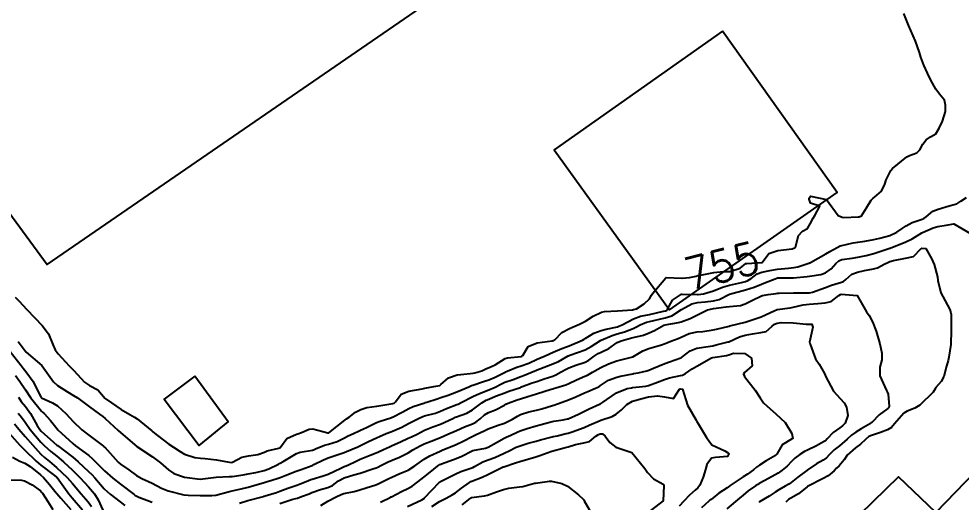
# Model space of a CAD drawing. Header units: metres. Extents: x 307586 to 320046, y 7427249 to 7434250.
# Drawn here: x 317912.1 to 318030.2, y 7430706 to 7430766.6 of the extents above; entities that cross this region are included whole.
import ezdxf
from ezdxf.enums import TextEntityAlignment as Align

# ---------------------------------------------------------------- set-up
doc = ezdxf.new("R2010")
doc.units = ezdxf.units.M
doc.header["$MEASUREMENT"] = 0
for name, color, linetype in [('Cotas', 45, 'Continuous'), ('Curvas de Nivel 1m', 11, 'Continuous'), ('Curvas de Nivel 5m', 15, 'Continuous'), ('Edificações', 30, 'Continuous')]:
    doc.layers.add(name, color=color, linetype=linetype)
doc.styles.add('Style-STANDARD', font='STANDARD.shx')

msp = doc.modelspace()

# ---------------------------------------------------------------- linework, layer by layer
at = {"layer": 'Curvas de Nivel 1m', "flags": 128}
for points, elevation in [([(317912.08, 7430726.19), (317912.82, 7430725.17), (317913.06, 7430724.85), (317915.03, 7430723.15), (317916.5, 7430721.14), (317917.01, 7430720.64), (317918.25, 7430719.85), (317918.99, 7430719.42), (317919.48, 7430719.1), (317920.98, 7430717.97), (317922.26, 7430717.06), (317922.66, 7430716.76), (317922.96, 7430716.51), (317924.59, 7430715.03), (317924.94, 7430714.72), (317926.91, 7430713), (317928.9, 7430711.71), (317929.88, 7430710.97), (317930.88, 7430710.09), (317931.56, 7430709.63), (317932.88, 7430709.19), (317934.87, 7430708.91), (317936.88, 7430709.16), (317938.5, 7430709.24), (317938.88, 7430709.27), (317940.25, 7430709.47), (317940.88, 7430709.58), (317941.82, 7430709.76), (317942.89, 7430710.02), (317943.47, 7430710.22), (317944.65, 7430710.79), (317944.81, 7430710.87), (317944.89, 7430710.93), (317945.25, 7430711.14), (317946.91, 7430712.13), (317947.37, 7430712.3), (317948.91, 7430712.57), (317949.04, 7430712.61), (317949.32, 7430712.74), (317950.45, 7430713.19), (317950.92, 7430713.3), (317952.01, 7430713.62), (317952.93, 7430714.11), (317953.32, 7430714.31), (317954.14, 7430714.68), (317954.68, 7430714.94), (317954.95, 7430715.06), (317955.7, 7430715.4), (317956.96, 7430716.01), (317957.4, 7430716.19), (317958.73, 7430716.62), (317958.91, 7430716.68), (317958.96, 7430716.7), (317960.23, 7430717.35), (317960.98, 7430717.79), (317961.53, 7430718.04), (317962.99, 7430718.49), (317963.05, 7430718.51), (317963.23, 7430718.57), (317964.54, 7430719.01), (317965, 7430719.15), (317965.91, 7430719.45), (317967.01, 7430719.87), (317968.52, 7430720.51), (317968.86, 7430720.65), (317969.02, 7430720.71), (317970.36, 7430721.15), (317971.03, 7430721.37), (317971.79, 7430721.71), (317973.04, 7430722.33), (317973.12, 7430722.37), (317973.32, 7430722.45), (317974.52, 7430722.96), (317975.05, 7430723.12), (317976.01, 7430723.46), (317977.06, 7430723.95), (317978.09, 7430724.39), (317979.07, 7430724.83), (317980.14, 7430725.3), (317981.08, 7430725.65), (317982.75, 7430726.33), (317982.96, 7430726.45), (317983.09, 7430726.55), (317984.18, 7430727.23), (317985.1, 7430727.56), (317985.69, 7430727.71), (317987.11, 7430728.03), (317987.31, 7430728.09), (317987.72, 7430728.28), (317989.12, 7430729.02), (317990.03, 7430729.34), (317991.13, 7430729.58), (317992.9, 7430729.98), (317993.13, 7430730.04), (317993.26, 7430730.08), (317993.39, 7430730.21), (317994, 7430731.35), (317995.16, 7430732.1), (317995.24, 7430732.11), (317997.16, 7430732.08), (317997.25, 7430732.08), (317997.91, 7430732.16), (317999.17, 7430732.51), (318000.3, 7430733), (318001.17, 7430733.23), (318002.65, 7430733.57), (318003.18, 7430733.71), (318003.46, 7430733.81), (318003.87, 7430734.08), (318004.61, 7430734.66), (318005.19, 7430734.86), (318006.19, 7430735.06), (318007.19, 7430735.23), (318008.56, 7430735.39), (318009.2, 7430735.44), (318009.7, 7430735.52), (318011.1, 7430736), (318011.18, 7430736.03), (318011.21, 7430736.05), (318011.31, 7430736.1), (318013.22, 7430737.15), (318013.74, 7430737.46), (318014.64, 7430737.96), (318015.03, 7430738.16), (318015.24, 7430738.23), (318016.63, 7430738.55), (318017.24, 7430738.65), (318018.09, 7430738.76), (318019.24, 7430738.97), (318020, 7430739.14), (318021.25, 7430739.47), (318022.12, 7430739.87), (318022.78, 7430740.34), (318023.27, 7430740.68), (318024.03, 7430741.08), (318025.28, 7430741.52), (318025.5, 7430741.61), (318025.79, 7430741.82), (318026.61, 7430742.5), (318027.29, 7430742.76), (318028.69, 7430743.18), (318029.3, 7430743.36), (318029.62, 7430743.45), (318030.14, 7430743.77), (318030.84, 7430744.23)], 756), ([(317911.06, 7430724.92), (317912.42, 7430723.18), (317912.69, 7430722.84), (317913.03, 7430722.43), (317913.94, 7430721.16), (317914.92, 7430719.21), (317914.96, 7430719.15), (317914.98, 7430719.13), (317916.35, 7430718.5), (317916.97, 7430718.1), (317918.08, 7430717.11), (317918.95, 7430716.14), (317920.05, 7430715.09), (317920.93, 7430714.43), (317922.77, 7430713.05), (317922.85, 7430712.99), (317922.91, 7430712.92), (317924.59, 7430711.03), (317924.89, 7430710.78), (317925.94, 7430710.07), (317926.88, 7430709.39), (317927.57, 7430708.99), (317928.86, 7430708.41), (317930.01, 7430707.81), (317930.85, 7430707.44), (317932.82, 7430706.96), (317932.84, 7430706.96), (317933.34, 7430706.93), (317934.84, 7430706.88), (317936.34, 7430706.89), (317936.82, 7430706.9), (317936.84, 7430706.91), (317938.38, 7430707.33), (317938.85, 7430707.44), (317939.98, 7430707.72), (317940.86, 7430707.93), (317941.58, 7430708.11), (317942.87, 7430708.5), (317943.11, 7430708.57), (317943.83, 7430708.8), (317944.62, 7430709.05), (317944.88, 7430709.14), (317945.49, 7430709.39), (317946.88, 7430709.91), (317947.5, 7430710.14), (317948.89, 7430710.64), (317948.97, 7430710.66), (317949.11, 7430710.74), (317950.3, 7430711.33), (317950.9, 7430711.58), (317952.25, 7430712.04), (317952.91, 7430712.28), (317953.2, 7430712.39), (317953.89, 7430712.68), (317954.61, 7430712.98), (317954.92, 7430713.13), (317955.96, 7430713.62), (317956.93, 7430714.11), (317957.3, 7430714.28), (317958.16, 7430714.63), (317958.72, 7430714.84), (317958.95, 7430714.93), (317960.11, 7430715.45), (317960.96, 7430715.88), (317962.3, 7430716.58), (317962.75, 7430716.79), (317962.97, 7430716.86), (317964.32, 7430717.21), (317964.98, 7430717.45), (317965.73, 7430717.79), (317966.99, 7430718.26), (317967.17, 7430718.34), (317967.53, 7430718.51), (317969, 7430719.27), (317969.84, 7430719.66), (317971.01, 7430720.13), (317971.8, 7430720.47), (317972.6, 7430720.88), (317973.02, 7430721.06), (317974.05, 7430721.42), (317975.03, 7430721.77), (317975.5, 7430721.96), (317976.57, 7430722.41), (317976.9, 7430722.56), (317977.05, 7430722.62), (317977.4, 7430722.76), (317979.05, 7430723.37), (317979.73, 7430723.69), (317980.93, 7430724.36), (317981.02, 7430724.4), (317981.06, 7430724.42), (317981.16, 7430724.46), (317983.07, 7430725.15), (317983.85, 7430725.54), (317985.01, 7430726.31), (317985.06, 7430726.34), (317985.08, 7430726.35), (317986.45, 7430726.94), (317987.1, 7430727.13), (317988, 7430727.37), (317989.11, 7430727.82), (317989.41, 7430727.96), (317989.98, 7430728.25), (317990.77, 7430728.59), (317991.12, 7430728.68), (317991.7, 7430728.81), (317993.12, 7430729.13), (317993.93, 7430729.39), (317995.13, 7430730.17), (317996.43, 7430730.89), (317997.15, 7430731.05), (317998.13, 7430731.17), (317999.15, 7430731.28), (317999.85, 7430731.44), (318001.16, 7430732.12), (318003.17, 7430732.67), (318004.26, 7430732.99), (318005.18, 7430733.36), (318005.68, 7430733.56), (318006.87, 7430734.05), (318007.1, 7430734.13), (318007.18, 7430734.15), (318007.29, 7430734.16), (318009.18, 7430734.17), (318010.88, 7430734.31), (318011.19, 7430734.36), (318012.58, 7430734.59), (318013.2, 7430734.79), (318013.9, 7430735.27), (318014.49, 7430735.96), (318014.86, 7430736.31), (318015.22, 7430736.46), (318016.53, 7430736.63), (318017.22, 7430736.75), (318018.26, 7430736.96), (318019.23, 7430737.2), (318019.75, 7430737.37), (318021.23, 7430737.87), (318021.28, 7430737.88), (318023.24, 7430738.67), (318024.03, 7430739.05), (318025.25, 7430739.78), (318025.29, 7430739.8), (318025.35, 7430739.83), (318026.65, 7430740.43), (318027.26, 7430740.6), (318028.3, 7430740.76), (318029.27, 7430740.93), (318031.25, 7430739.76)], 757), ([(317939.77, 7430705.92), (317940.84, 7430706.23), (317942.78, 7430706.75), (317942.84, 7430706.77), (317942.88, 7430706.78), (317942.99, 7430706.81), (317944.41, 7430707.24), (317944.85, 7430707.4), (317945.84, 7430707.79), (317946.86, 7430708.14), (317947.32, 7430708.3), (317948.42, 7430708.74), (317948.74, 7430708.88), (317948.87, 7430708.92), (317950.28, 7430709.33), (317950.88, 7430709.56), (317952.48, 7430710.29), (317952.89, 7430710.49), (317953.03, 7430710.55), (317953.34, 7430710.69), (317954.39, 7430711.18), (317954.9, 7430711.41), (317956.16, 7430711.91), (317956.91, 7430712.2), (317957.21, 7430712.33), (317957.82, 7430712.63), (317958.56, 7430712.98), (317958.92, 7430713.15), (317959.94, 7430713.6), (317960.93, 7430714.04), (317961.32, 7430714.22), (317962.02, 7430714.58), (317962.95, 7430715.05), (317964.02, 7430715.49), (317964.96, 7430715.83), (317966.49, 7430716.53), (317966.8, 7430716.68), (317966.97, 7430716.75), (317968.27, 7430717.21), (317968.98, 7430717.61), (317969.49, 7430717.99), (317970.14, 7430718.49), (317970.67, 7430718.81), (317971, 7430718.95), (317971.84, 7430719.31), (317973.01, 7430719.75), (317973.52, 7430719.93), (317974.97, 7430720.43), (317975, 7430720.44), (317976.46, 7430720.98), (317977.02, 7430721.18), (317977.95, 7430721.48), (317979.03, 7430721.83), (317979.42, 7430721.99), (317980.07, 7430722.37), (317980.69, 7430722.72), (317981.05, 7430722.89), (317981.92, 7430723.21), (317983.06, 7430723.6), (317983.54, 7430723.84), (317984.21, 7430724.32), (317984.72, 7430724.66), (317985.07, 7430724.83), (317986.06, 7430725.31), (317987.08, 7430726.05), (317987.59, 7430726.28), (317988.77, 7430726.58), (317989.09, 7430726.66), (317990.37, 7430726.97), (317991.1, 7430727.25), (317991.76, 7430727.57), (317992.92, 7430728.21), (317993.11, 7430728.26), (317994.75, 7430728.56), (317995.12, 7430728.65), (317996.25, 7430729.05), (317997.13, 7430729.51), (317998.41, 7430730.15), (317998.98, 7430730.29), (317999.14, 7430730.31), (318000.74, 7430730.52), (318001.14, 7430730.57), (318002.55, 7430730.69), (318003.14, 7430730.88), (318003.94, 7430731.3), (318005.16, 7430731.89), (318005.29, 7430731.94), (318006, 7430732.06), (318007.01, 7430732.2), (318007.16, 7430732.23), (318007.37, 7430732.25), (318009.17, 7430732.28), (318010.9, 7430732.27), (318011.17, 7430732.29), (318011.55, 7430732.38), (318013.17, 7430732.93), (318013.92, 7430733.22), (318015.18, 7430733.63), (318015.42, 7430733.71), (318015.71, 7430733.94), (318016.5, 7430734.63), (318017.2, 7430734.87), (318018.06, 7430735.06), (318019.2, 7430735.29), (318019.69, 7430735.41), (318020.55, 7430735.89), (318020.99, 7430736.1), (318021.22, 7430736.19), (318021.69, 7430736.35), (318023.22, 7430736.62), (318024.21, 7430736.85), (318025.18, 7430737.83), (318025.21, 7430737.85), (318025.23, 7430737.86), (318025.75, 7430737.82), (318026.46, 7430736.58), (318026.78, 7430735.81), (318027.19, 7430734.27), (318027.25, 7430733.81), (318027.64, 7430732.28), (318027.87, 7430731.8), (318028.74, 7430730.19), (318028.9, 7430729.78), (318028.93, 7430729.58), (318028.93, 7430727.78), (318028.93, 7430727.61), (318028.88, 7430725.78), (318028.64, 7430724.22), (318028.53, 7430723.79), (318028.35, 7430723.08), (318027.99, 7430721.8), (318027.66, 7430721.17), (318027.02, 7430720.41), (318026.81, 7430720.02), (318026.66, 7430719.81), (318025, 7430718.2), (318024.78, 7430718.05), (318024.39, 7430717.84), (318023.4, 7430717.44), (318022.99, 7430717.18), (318021.84, 7430715.87), (318021.45, 7430715.39), (318020.96, 7430715.09), (318020.09, 7430714.76), (318018.95, 7430714.41), (318018.6, 7430714.25), (318018.2, 7430713.91), (318017.56, 7430713.29), (318016.93, 7430712.86), (318015.9, 7430711.94), (318015.5, 7430711.35), (318014.9, 7430710.61), (318014.57, 7430710.28), (318014.28, 7430709.96), (318013.53, 7430709.32), (318012.88, 7430709), (318010.94, 7430708), (318010.87, 7430707.94), (318009.82, 7430707.06), (318008.85, 7430706.53), (318008.53, 7430706.35), (318008.2, 7430706.03)], 758), ([(317944.83, 7430705.87), (317946.48, 7430706.4), (317946.84, 7430706.5), (317947.05, 7430706.55), (317947.56, 7430706.75), (317948.5, 7430707.1), (317948.85, 7430707.23), (317949.95, 7430707.64), (317950.86, 7430707.89), (317951.44, 7430708.13), (317952.2, 7430708.7), (317952.88, 7430709.07), (317954.11, 7430709.45), (317954.88, 7430709.69), (317956.47, 7430710.23), (317956.89, 7430710.35), (317957.1, 7430710.43), (317957.47, 7430710.63), (317958.42, 7430711.11), (317958.9, 7430711.31), (317959.84, 7430711.67), (317960.91, 7430712.24), (317961.49, 7430712.59), (317962.41, 7430713.09), (317962.92, 7430713.33), (317963.8, 7430713.7), (317964.94, 7430714.16), (317965.87, 7430714.54), (317966.95, 7430715.01), (317967.98, 7430715.49), (317968.96, 7430715.86), (317969.38, 7430716.07), (317969.92, 7430716.49), (317970.49, 7430716.97), (317970.97, 7430717.27), (317971.83, 7430717.62), (317972.99, 7430718.21), (317973.14, 7430718.3), (317973.45, 7430718.45), (317974.57, 7430718.86), (317975, 7430719.01), (317975.88, 7430719.3), (317977, 7430719.61), (317978.82, 7430720.19), (317979.01, 7430720.26), (317979.1, 7430720.29), (317979.42, 7430720.38), (317980.64, 7430720.74), (317981.02, 7430720.91), (317981.98, 7430721.39), (317983.04, 7430721.81), (317983.39, 7430721.97), (317984, 7430722.32), (317984.66, 7430722.71), (317985.05, 7430722.92), (317986, 7430723.36), (317987.06, 7430723.74), (317989.06, 7430724.26), (317990.32, 7430724.99), (317991.07, 7430725.29), (317992.62, 7430725.76), (317993.08, 7430725.91), (317993.3, 7430725.99), (317993.82, 7430726.2), (317994.72, 7430726.56), (317995.09, 7430726.73), (317996.1, 7430727.17), (317997.1, 7430727.39), (317997.81, 7430727.45), (317999.11, 7430727.62), (317999.53, 7430727.71), (318001.11, 7430728.1), (318001.18, 7430728.12), (318003.12, 7430728.6), (318004.25, 7430728.96), (318005.13, 7430729.28), (318005.67, 7430729.52), (318006.84, 7430730.05), (318007.04, 7430730.15), (318007.13, 7430730.18), (318008.77, 7430730.39), (318009.14, 7430730.47), (318010.37, 7430730.79), (318011.15, 7430730.85), (318012.21, 7430730.92), (318013.15, 7430731.03), (318013.91, 7430731.2), (318014.87, 7430731.95), (318015.05, 7430732.06), (318015.16, 7430732.09), (318017.16, 7430731.93), (318018.3, 7430729.91), (318018.64, 7430729.42), (318019.12, 7430728.54), (318019.37, 7430727.9), (318019.51, 7430727.49), (318020, 7430725.89), (318020.24, 7430724.72), (318020.23, 7430723.89), (318019.99, 7430722.96), (318019.98, 7430721.89), (318020.84, 7430720.05), (318020.92, 7430719.88), (318021.01, 7430719.57), (318021.15, 7430718.03), (318021.09, 7430717.88), (318020.99, 7430717.77), (318019.91, 7430716.97), (318018.97, 7430716.04), (318018.91, 7430715.96), (318018.83, 7430715.9), (318017.63, 7430715.24), (318016.96, 7430714.82), (318016.45, 7430714.43), (318015.89, 7430713.94), (318014.93, 7430713.11), (318014.28, 7430712.6), (318013.64, 7430711.96), (318013.3, 7430711.59), (318012.91, 7430711.3), (318012.06, 7430710.82), (318010.89, 7430710.03), (318010.88, 7430710.02), (318010.85, 7430710), (318009.72, 7430709.18), (318008.88, 7430708.49), (318008.6, 7430708.29), (318008.12, 7430708.03), (318007.32, 7430707.59), (318006.86, 7430707.28), (318006.12, 7430706.78), (318004.93, 7430706.07), (318004.84, 7430706)], 759), ([(317957.45, 7430706.02), (317958.65, 7430706.62), (317958.78, 7430706.69), (317958.84, 7430706.72), (317960.09, 7430707.37), (317960.86, 7430707.74), (317961.4, 7430708.06), (317962.11, 7430708.58), (317962.88, 7430709.19), (317963.65, 7430709.8), (317964.59, 7430710.55), (317964.77, 7430710.68), (317964.89, 7430710.74), (317965.22, 7430710.87), (317966.91, 7430711.51), (317967.63, 7430711.8), (317968.92, 7430712.48), (317969.01, 7430712.5), (317970.58, 7430712.82), (317970.93, 7430712.95), (317971.97, 7430713.5), (317972.94, 7430714.04), (317973.2, 7430714.18), (317973.75, 7430714.44), (317974.56, 7430714.83), (317974.95, 7430714.99), (317975.82, 7430715.29), (317976.96, 7430715.62), (317977.57, 7430715.79), (317978.96, 7430716.13), (317979.17, 7430716.17), (317980.31, 7430716.37), (317980.86, 7430716.47), (317980.97, 7430716.5), (317982.25, 7430717.06), (317982.98, 7430717.43), (317983.58, 7430717.73), (317984.89, 7430718.31), (317984.96, 7430718.34), (317984.99, 7430718.36), (317985.24, 7430718.55), (317987.01, 7430719.76), (317988.34, 7430720.27), (317988.9, 7430720.38), (317989.01, 7430720.39), (317990.67, 7430720.59), (317991.02, 7430720.67), (317992.16, 7430721.09), (317993.03, 7430721.42), (317993.63, 7430721.61), (317995.04, 7430721.91), (317995.26, 7430721.97), (317995.66, 7430722.18), (317996.5, 7430722.73), (317997.05, 7430723.08), (317998.89, 7430724.14), (317999.06, 7430724.19), (318000.77, 7430724.42), (318001.07, 7430724.51), (318001.66, 7430724.7), (318003.07, 7430724.66), (318003.9, 7430724.08), (318004.01, 7430723.12), (318003.04, 7430722.29), (318002.92, 7430722.09), (318003.04, 7430721.77), (318004.37, 7430720.08), (318005, 7430719.13), (318005.43, 7430718.5), (318005.87, 7430718.06), (318006.98, 7430717.12), (318008.11, 7430716.03), (318008.95, 7430714.65), (318009.07, 7430714.02), (318009.01, 7430713.96), (318008.94, 7430713.93), (318007.76, 7430713.21), (318007.08, 7430712.04), (318007.01, 7430711.95), (318006.92, 7430711.88), (318005.75, 7430711.22), (318004.9, 7430710.69), (318004.55, 7430710.42), (318004.16, 7430710.08), (318003.42, 7430709.55), (318002.88, 7430709.21), (318001.25, 7430708.11), (318001.04, 7430707.95), (318000.87, 7430707.84), (317999.81, 7430707.18), (317998.85, 7430706.39), (317998.71, 7430706.27), (317998.57, 7430706.14), (317997.65, 7430705.34)], 761), ([(317911.75, 7430721.92), (317912.29, 7430721.18), (317913, 7430720.11), (317913.62, 7430719.16), (317914.97, 7430717.46), (317915.13, 7430717.31), (317915.34, 7430717.14), (317916.11, 7430716.29), (317916.94, 7430715.22), (317917.03, 7430715.12), (317918.92, 7430713.37), (317919.25, 7430713.1), (317920.9, 7430711.9), (317921.34, 7430711.51), (317921.78, 7430711.07), (317922.35, 7430710.52), (317922.88, 7430709.97), (317923.91, 7430709.04), (317924.86, 7430708.3), (317926.58, 7430707), (317926.73, 7430706.89), (317926.84, 7430706.81), (317927.17, 7430706.67), (317928.83, 7430706.03)], 758), ([(317960.83, 7430705.49), (317962.61, 7430706.34), (317962.84, 7430706.47), (317962.9, 7430706.51), (317962.97, 7430706.57), (317963.86, 7430707.56), (317964.83, 7430708.55), (317964.85, 7430708.57), (317964.87, 7430708.59), (317964.96, 7430708.63), (317966.88, 7430709.58), (317967.52, 7430709.88), (317968.89, 7430710.34), (317969.01, 7430710.38), (317969.2, 7430710.5), (317970.28, 7430711.11), (317970.91, 7430711.33), (317971.76, 7430711.62), (317972.92, 7430712.19), (317973.1, 7430712.27), (317973.47, 7430712.44), (317974.45, 7430712.91), (317974.93, 7430713.1), (317975.94, 7430713.42), (317976.94, 7430713.7), (317977.48, 7430713.85), (317978.94, 7430714.22), (317979.07, 7430714.25), (317979.59, 7430714.37), (317980.68, 7430714.63), (317980.95, 7430714.7), (317981.44, 7430714.85), (317982.95, 7430715.41), (317983.6, 7430715.68), (317984.96, 7430716.28), (317985.04, 7430716.31), (317986.47, 7430716.79), (317986.97, 7430717.07), (317987.62, 7430717.63), (317988.28, 7430718.27), (317989, 7430718.68), (317990.2, 7430719.04), (317991, 7430719.22), (317992.15, 7430719.37), (317993, 7430719.24), (317994.15, 7430719.05), (317994.88, 7430720.19), (317994.96, 7430720.24), (317995.01, 7430720.25), (317995.28, 7430720.19), (317995.69, 7430718.87), (317995.89, 7430718.18), (317996.97, 7430716.31), (317997.07, 7430716.16), (317997.28, 7430715.83), (317998.26, 7430714.15), (317998.93, 7430713.22), (318000.56, 7430712.49), (318000.92, 7430712.26), (318001, 7430712.2), (318001.07, 7430712.12), (318001.04, 7430712), (318000.92, 7430711.74), (317999.41, 7430711.64), (317998.91, 7430711.56), (317998.3, 7430710.75), (317998.17, 7430710.15), (317997.87, 7430709.16), (317997.43, 7430708.15), (317997.19, 7430707.83), (317996.86, 7430707.55), (317996.13, 7430706.9), (317995.43, 7430706.18), (317994.84, 7430705.55)], 762), ([(317912.1, 7430719.18), (317912.46, 7430718.66), (317912.97, 7430718.02), (317913.59, 7430717.16), (317914.45, 7430715.65), (317914.76, 7430715.15), (317914.94, 7430714.94), (317916.48, 7430713.57), (317916.91, 7430713.2), (317917.01, 7430713.12), (317918.9, 7430711.67), (317919.58, 7430711.09), (317920.88, 7430709.9), (317921.3, 7430709.5), (317921.68, 7430709.07), (317922.85, 7430707.69), (317923.57, 7430707.04), (317924.83, 7430706.09), (317925.43, 7430705.62)], 759), ([(317911.6, 7430715.84), (317912.15, 7430715.18), (317912.93, 7430714.27), (317913.9, 7430713.16), (317914.9, 7430712.07), (317915.37, 7430711.62), (317915.98, 7430711.13), (317916.88, 7430710.4), (317918.21, 7430709.11), (317918.86, 7430708.37), (317919.95, 7430707.09), (317920.83, 7430706.08), (317921.25, 7430705.5)], 761), ([(317910.93, 7430714.67), (317912.29, 7430713.18), (317912.59, 7430712.85), (317912.91, 7430712.55), (317914.33, 7430711.16), (317914.89, 7430710.67), (317916.6, 7430709.39), (317916.86, 7430709.19), (317916.93, 7430709.12), (317917.16, 7430708.82), (317918.4, 7430707.1), (317918.84, 7430706.57), (317920.13, 7430705.09)], 762), ([(317963.89, 7430705.5), (317964.84, 7430706.1), (317965.66, 7430706.54), (317966.43, 7430706.94), (317966.85, 7430707.21), (317967.6, 7430707.77), (317968.58, 7430708.5), (317968.75, 7430708.62), (317968.87, 7430708.67), (317970.2, 7430709.17), (317970.88, 7430709.5), (317972.82, 7430710.45), (317972.87, 7430710.47), (317972.89, 7430710.48), (317974.36, 7430710.97), (317974.9, 7430711.14), (317975.89, 7430711.43), (317976.91, 7430711.73), (317977.42, 7430711.89), (317978.8, 7430712.38), (317978.89, 7430712.41), (317978.92, 7430712.42), (317980.45, 7430712.84), (317980.93, 7430712.99), (317981.87, 7430713.28), (317982.93, 7430713.47), (317983.63, 7430713.63), (317984.41, 7430714.32), (317984.74, 7430714.52), (317984.95, 7430714.6), (317985.24, 7430714.6), (317985.6, 7430714.3), (317986.16, 7430713.51), (317986.93, 7430712.95), (317988.92, 7430712.26), (317990.54, 7430710.24), (317990.89, 7430709.75), (317991.62, 7430708.97), (317992.87, 7430708.28), (317992.95, 7430708.21), (317992.95, 7430708.14), (317992.84, 7430706.21), (317990.83, 7430704.64)], 763), ([(317911.37, 7430711.66), (317912.27, 7430711.18), (317912.89, 7430710.93), (317913.55, 7430710.49), (317914.87, 7430709.47), (317915.22, 7430709.14), (317915.97, 7430708.25), (317916.84, 7430707.2), (317916.91, 7430707.12), (317917.41, 7430706.54), (317918.65, 7430705.1)], 763), ([(317910.86, 7430708.84), (317912.47, 7430708.79), (317912.86, 7430708.73), (317913.82, 7430708.2), (317914.85, 7430707.44), (317914.99, 7430707.29), (317915.1, 7430707.15), (317915.8, 7430706.1), (317916.42, 7430705.13)], 764), ([(317967.66, 7430705.69), (317968.68, 7430706.5), (317968.76, 7430706.58), (317968.84, 7430706.62), (317970.49, 7430706.84), (317970.85, 7430706.93), (317971.98, 7430707.34), (317972.86, 7430707.63), (317973.53, 7430707.78), (317974.87, 7430707.94), (317975.29, 7430708), (317976.73, 7430708.4), (317976.87, 7430708.43), (317978.6, 7430708.66), (317978.88, 7430708.65), (317980.16, 7430708.37), (317980.87, 7430708.05), (317982.24, 7430706.95), (317982.84, 7430706.42), (317982.91, 7430706.33), (317982.97, 7430706.2), (317984.05, 7430704.32)], 764)]:
    msp.add_lwpolyline(points, dxfattribs=dict(at, elevation=elevation))
at = {"layer": 'Curvas de Nivel 5m', "flags": 128}
for points, elevation in [([(317911.68, 7430731.74), (317912.25, 7430731.18), (317913.12, 7430730.23), (317914.14, 7430729.16), (317915.09, 7430728.2), (317915.87, 7430727.14), (317916.41, 7430725.8), (317916.71, 7430725.13), (317917.06, 7430724.61), (317918.45, 7430723.11), (317918.75, 7430722.82), (317919.03, 7430722.53), (317920.37, 7430721.09), (317921.01, 7430720.68), (317922.04, 7430720.1), (317922.97, 7430719.05), (317922.99, 7430719.03), (317923.08, 7430718.96), (317924.97, 7430717.66), (317926.05, 7430717.01), (317926.65, 7430716.7), (317926.96, 7430716.5), (317928.81, 7430714.98), (317928.94, 7430714.87), (317929.52, 7430714.39), (317930.92, 7430713.31), (317931.52, 7430712.95), (317932.37, 7430712.4), (317932.9, 7430712.05), (317934.18, 7430711.63), (317934.9, 7430711.54), (317935.49, 7430711.49), (317936.9, 7430711.33), (317938.74, 7430711.01), (317938.89, 7430711.04), (317940.09, 7430711.66), (317940.9, 7430711.83), (317942.1, 7430712.02), (317942.91, 7430712.31), (317943.27, 7430712.45), (317944.71, 7430712.79), (317944.87, 7430712.84), (317944.91, 7430712.91), (317945.71, 7430714), (317946.94, 7430714.57), (317947.1, 7430714.6), (317947.55, 7430714.75), (317948.5, 7430715.19), (317948.95, 7430715.21), (317950.85, 7430714.72), (317950.94, 7430714.71), (317950.97, 7430714.72), (317952.96, 7430716.33), (317953.18, 7430716.47), (317953.54, 7430716.68), (317954.32, 7430717.33), (317954.98, 7430717.66), (317955.74, 7430717.9), (317956.98, 7430718.09), (317957.47, 7430718.15), (317958.99, 7430718.4), (317959.15, 7430718.46), (317959.32, 7430718.62), (317960.03, 7430719.58), (317961.01, 7430719.96), (317962.68, 7430720.24), (317963.01, 7430720.33), (317963.2, 7430720.38), (317964.37, 7430720.56), (317964.88, 7430720.68), (317965.02, 7430720.8), (317965.96, 7430721.61), (317967.03, 7430721.99), (317967.5, 7430722.06), (317969.04, 7430722.22), (317969.28, 7430722.25), (317970.14, 7430722.49), (317970.74, 7430722.79), (317971.05, 7430722.9), (317971.82, 7430723.24), (317973.06, 7430724.04), (317973.36, 7430724.15), (317975.06, 7430724.3), (317975.16, 7430724.33), (317975.28, 7430724.43), (317975.95, 7430725.55), (317977.08, 7430725.99), (317978.95, 7430726.25), (317979.08, 7430726.29), (317979.15, 7430726.32), (317979.29, 7430726.38), (317980.15, 7430727.31), (317981.1, 7430727.81), (317981.49, 7430727.97), (317982.36, 7430728.34), (317983.12, 7430728.74), (317984.09, 7430729.36), (317985.13, 7430729.84), (317985.51, 7430729.93), (317987.13, 7430730.04), (317989.01, 7430730.14), (317989.13, 7430730.19), (317989.19, 7430730.2), (317989.5, 7430730.26), (317990.48, 7430730.91), (317991.15, 7430731.54), (317991.39, 7430732), (317991.54, 7430732.23), (317993.18, 7430734.17), (317993.21, 7430734.18), (317995.18, 7430734.13), (317995.24, 7430734.13), (317996.16, 7430734.18), (317996.98, 7430734.37), (317997.19, 7430734.45), (317997.52, 7430734.5), (317999.19, 7430734.81), (318000.38, 7430734.94), (318001.19, 7430734.97), (318002.48, 7430735.38), (318003.2, 7430735.94), (318003.32, 7430735.97), (318005.2, 7430736.06), (318005.25, 7430736.07), (318006.09, 7430737.19), (318007.23, 7430737.58), (318008.99, 7430737.79), (318009.23, 7430737.89), (318009.32, 7430737.93), (318009.44, 7430738.02), (318009.78, 7430739.48), (318010.3, 7430740.01), (318010.91, 7430740.35), (318011.27, 7430740.92), (318011.64, 7430741.63), (318011.86, 7430741.99), (318012.46, 7430743.15), (318011.3, 7430743.5), (318011.14, 7430744), (318011.15, 7430744.15), (318011.31, 7430744.41), (318013.3, 7430743.97), (318014.77, 7430741.96), (318015.28, 7430741.75), (318015.49, 7430741.74), (318017.28, 7430741.8), (318017.39, 7430741.82), (318017.7, 7430741.92), (318018.3, 7430742.92), (318018.89, 7430743.91), (318019.09, 7430744.12), (318019.31, 7430744.27), (318020.18, 7430745.03), (318020.6, 7430745.89), (318020.79, 7430746.43), (318021.35, 7430747.6), (318021.56, 7430747.88), (318023.37, 7430749.31), (318023.72, 7430749.49), (318024.61, 7430749.84), (318025.01, 7430750.2), (318025.39, 7430750.9), (318025.77, 7430751.45), (318026.33, 7430751.82), (318026.99, 7430752.23), (318027.41, 7430752.92), (318027.82, 7430753.8), (318028.21, 7430755.03), (318028.23, 7430755.8), (318028.09, 7430756.44), (318027.47, 7430757.2), (318026.99, 7430757.81), (318026.38, 7430758.93), (318025.94, 7430759.83), (318025.51, 7430760.83), (318025.13, 7430761.83), (318024.95, 7430762.41), (318024.47, 7430763.84), (318023.57, 7430765.85), (318023.01, 7430767.29)], 755), ([(317949.96, 7430705.6), (317950.84, 7430706.14), (317951.88, 7430706.7), (317952.53, 7430707.01), (317952.85, 7430707.13), (317954.15, 7430707.38), (317954.86, 7430707.57), (317955.66, 7430707.85), (317956.87, 7430708.21), (317957.17, 7430708.34), (317957.75, 7430708.63), (317958.5, 7430709), (317958.88, 7430709.18), (317959.88, 7430709.62), (317960.89, 7430710.06), (317961.75, 7430710.59), (317962.9, 7430711.42), (317963.61, 7430711.85), (317964.91, 7430712.44), (317965.19, 7430712.55), (317966.93, 7430713.27), (317967.78, 7430713.67), (317968.94, 7430714.27), (317969.09, 7430714.35), (317969.43, 7430714.5), (317970.44, 7430714.99), (317970.95, 7430715.24), (317972.18, 7430715.68), (317972.96, 7430715.94), (317973.31, 7430716.1), (317973.96, 7430716.44), (317974.59, 7430716.81), (317974.97, 7430717.01), (317976.02, 7430717.37), (317976.98, 7430717.58), (317977.64, 7430717.74), (317978.99, 7430718.16), (317979.16, 7430718.21), (317979.62, 7430718.37), (317980.64, 7430718.72), (317981, 7430718.85), (317981.9, 7430719.24), (317983.01, 7430719.73), (317983.43, 7430719.91), (317984.38, 7430720.32), (317984.81, 7430720.51), (317985.02, 7430720.65), (317986.01, 7430721.32), (317987.03, 7430721.7), (317987.51, 7430721.81), (317989.04, 7430722.13), (317989.15, 7430722.15), (317989.72, 7430722.25), (317990.79, 7430722.5), (317991.05, 7430722.58), (317991.64, 7430722.82), (317993.05, 7430723.41), (317993.64, 7430723.63), (317995.06, 7430724.15), (317995.09, 7430724.16), (317995.13, 7430724.19), (317996.25, 7430725), (317997.07, 7430725.35), (317998.47, 7430725.54), (317999.08, 7430725.65), (317999.48, 7430725.74), (318001.01, 7430726.12), (318001.07, 7430726.14), (318001.08, 7430726.15), (318002.41, 7430726.78), (318003.1, 7430726.96), (318004.04, 7430727.14), (318005.1, 7430727.29), (318005.74, 7430727.43), (318006.44, 7430728.06), (318006.81, 7430728.36), (318007.12, 7430728.47), (318007.61, 7430728.54), (318009.12, 7430728.5), (318010.77, 7430728.35), (318011.12, 7430728.37), (318011.46, 7430728.34), (318011.59, 7430727.99), (318011.19, 7430726.1), (318011.2, 7430726), (318011.26, 7430725.83), (318011.94, 7430723.99), (318012.4, 7430723.32), (318013.05, 7430722.18), (318013.12, 7430721.97), (318013.19, 7430721.82), (318014.19, 7430719.96), (318015, 7430719.05), (318015.52, 7430718.47), (318015.81, 7430717.94), (318015.96, 7430716.92), (318015.63, 7430715.94), (318015.31, 7430715.6), (318014.96, 7430715.36), (318014.14, 7430714.78), (318013.4, 7430713.97), (318013.17, 7430713.74), (318012.94, 7430713.58), (318012.06, 7430713.11), (318010.93, 7430712.57), (318010.55, 7430712.38), (318009.97, 7430712.01), (318009.36, 7430711.57), (318008.91, 7430711.12), (318008.37, 7430710.56), (318007.74, 7430710.03), (318007.24, 7430709.69), (318006.89, 7430709.48), (318005.58, 7430708.76), (318004.88, 7430708.36), (318004.69, 7430708.25), (318004.4, 7430708.07), (318003.5, 7430707.45), (318002.86, 7430706.91), (318002.42, 7430706.53), (318001.9, 7430706.1), (318000.83, 7430705.18)], 760), ([(317912.05, 7430717.18), (317912.48, 7430716.7), (317912.95, 7430716.05), (317913.58, 7430715.16), (317914.92, 7430713.57), (317915.34, 7430713.14), (317916.17, 7430712.4), (317916.9, 7430711.8), (317917.73, 7430711.11), (317918.88, 7430710.05), (317919.83, 7430709.09), (317920.86, 7430707.96), (317921.61, 7430707.07), (317922.09, 7430706.32), (317922.65, 7430705.05)], 760)]:
    msp.add_lwpolyline(points, dxfattribs=dict(at, elevation=elevation))
at = {"layer": 'Edificações'}
msp.add_lwpolyline([(317914.74, 7430775.54), (317892.98, 7430760.68), (317903.16, 7430745.97), (317906.52, 7430748.33), (317915.68, 7430735.81), (317915.68, 7430735.81), (317981.14, 7430780.9)], dxfattribs=at)
for points in [[(318000.28, 7430765.07), (317979.21, 7430750.21), (317993.65, 7430730.16), (318014.64, 7430744.86)], [(318050.24, 7430651.02), (318085.64, 7430684.64), (318081.33, 7430689.04), (318080.45, 7430688.25), (318075.08, 7430693.27), (318070.41, 7430688.87), (318050.94, 7430709.11), (318055.78, 7430713.63), (318047.15, 7430722.78), (318042.39, 7430718.56), (318038.87, 7430721.73), (318033.15, 7430716.01), (318035.52, 7430713.54), (318026.98, 7430704.74), (318022.31, 7430709.23), (318007.78, 7430695.06), (318032.54, 7430668.36), (318027.43, 7430663.5), (318044.43, 7430645.64)], [(317934.19, 7430721.84), (317930.33, 7430718.95), (317934.73, 7430713.15), (317938.38, 7430716.1)]]:
    msp.add_lwpolyline(points, close=True, dxfattribs=at)

# ---------------------------------------------------------------- texts
at = {"layer": 'Cotas', "style": 'Style-STANDARD'}
msp.add_text('755', height=4, rotation=14.7646, dxfattribs=at).set_placement((318000.21, 7430735.67, 755), align=Align.MIDDLE_CENTER)

doc.saveas('drawing.dxf')
